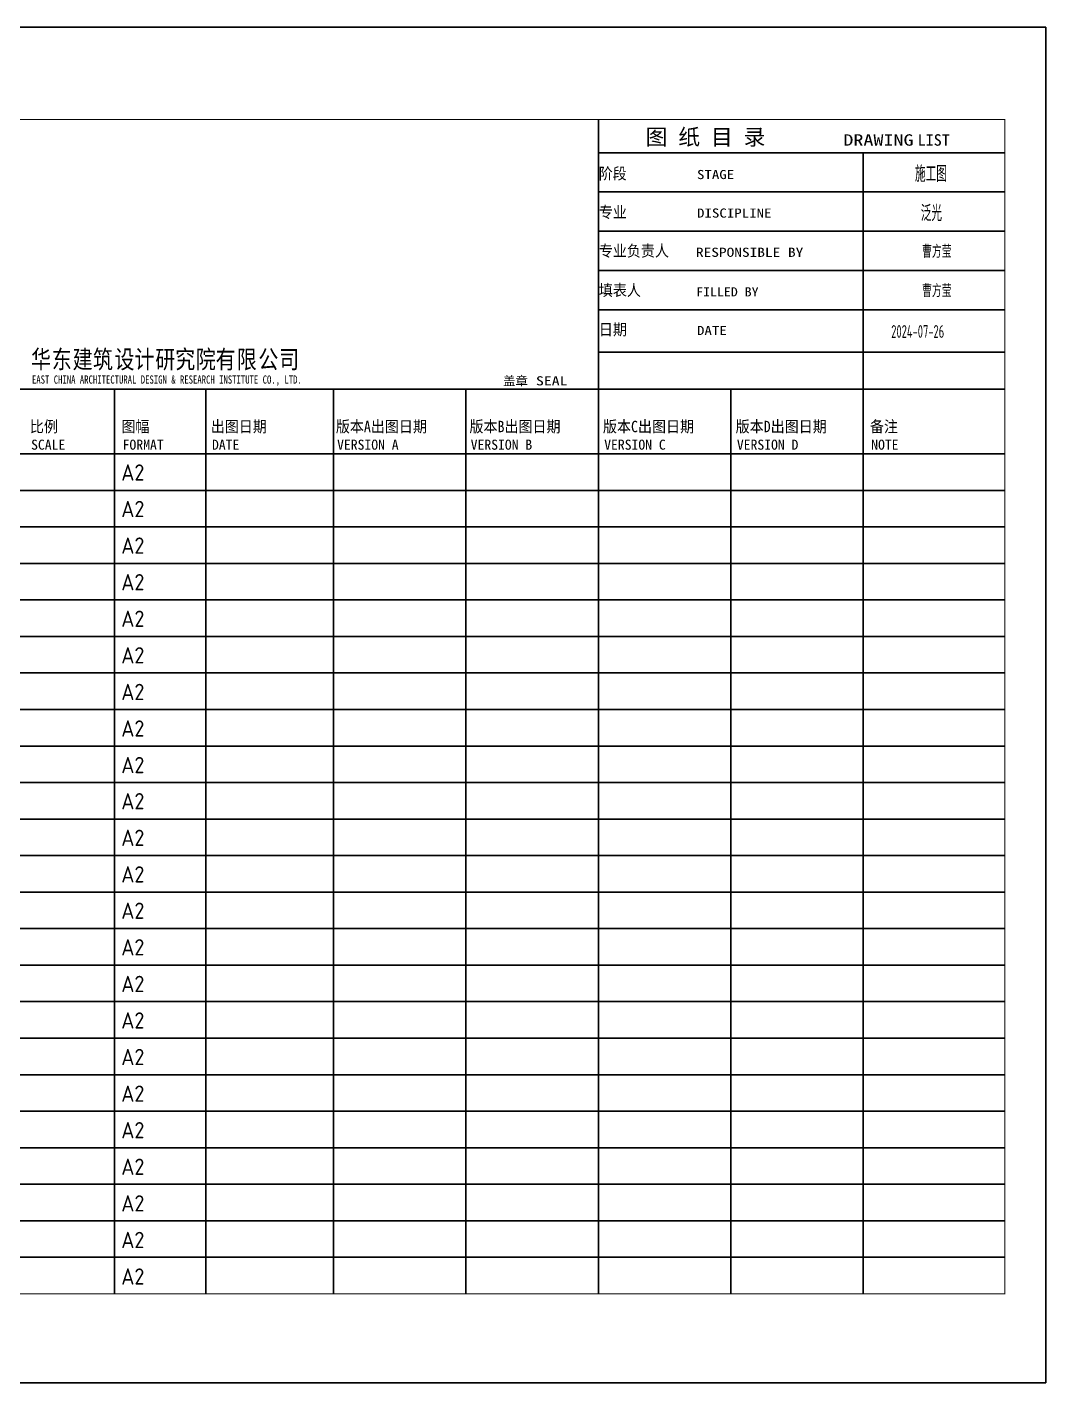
# Paper-space layout 'FL-00-00 图纸目录' of a CAD drawing. Header units: millimetres. Extents: x 71 to 491, y 93 to 390.
# Drawn here: x 268.2 to 491.3, y 92.9 to 389.9 of the extents above; entities that cross this region are included whole.
import ezdxf
from ezdxf.enums import TextEntityAlignment as Align

# ---------------------------------------------------------------- set-up
doc = ezdxf.new("R2010")
doc.units = ezdxf.units.MM
doc.header["$MEASUREMENT"] = 0
for name, color, linetype in [('00-设计说明', 4, 'CONTINUOUS'), ('0E-TK-K', 11, 'CONTINUOUS'), ('2017_11-sheet-LOGO$0$C-SHET-TTLB', 11, 'CONTINUOUS'), ('2017_11-sheet-R-1$0$C-SHET-TTLB', 11, 'CONTINUOUS'), ('C-SHET-SHBD', 4, 'CONTINUOUS'), ('C-SHET-TTLB', 11, 'CONTINUOUS'), ('通-图框-标题块', 11, 'CONTINUOUS')]:
    doc.layers.add(name, color=color, linetype=linetype)
doc.styles.add('2017_11-sheet-LOGO$0$黑体', font='')
doc.styles.add('2017_11-sheet-R-1$0$SHEET-ECADI', font='', dxfattribs={"width": 0.7})
doc.styles.add('SHEET-ECADI', font='', dxfattribs={"width": 0.7})
doc.styles.add('XD2008', font='xd-hzs.shx', dxfattribs={"width": 0.7, "bigfont": 'xd-hztxt.shx'})
doc.styles.add('仿宋', font='geniso.shx', dxfattribs={"bigfont": 'HZTXT.shx'})
doc.styles.get('2017_11-sheet-LOGO$0$黑体').set_extended_font_data('SimHei')
doc.styles.get('2017_11-sheet-R-1$0$SHEET-ECADI').set_extended_font_data('SimHei')
doc.styles.get('SHEET-ECADI').set_extended_font_data('SimHei')

psp = doc.layouts.new('FL-00-00 图纸目录')

# ---------------------------------------------------------------- linework, layer by layer
at = {"layer": '0E-TK-K'}
psp.add_line((78.31, 310.51), (482.31, 310.51), dxfattribs=at)
at = {"layer": '通-图框-标题块', "color": 8}
for p, q in [((491.31, 389.86), (71.31, 389.86)), ((491.31, 92.86), (491.31, 389.86)), ((393.31, 362.34), (482.31, 362.34)), ((451.31, 362.34), (451.31, 318.51)), ((393.31, 353.74), (482.31, 353.74)), ((393.31, 345.14), (482.31, 345.14)), ((393.31, 336.54), (482.31, 336.54)), ((393.31, 327.94), (482.31, 327.94)), ((393.31, 318.62), (482.31, 318.62)), ((451.31, 318.51), (451.31, 112.37)), ((287.31, 310.51), (287.31, 112.37)), ((307.31, 310.51), (307.31, 112.37)), ((335.31, 310.51), (335.31, 112.37)), ((364.31, 310.51), (364.31, 112.37)), ((393.31, 310.51), (393.31, 112.37)), ((422.31, 310.51), (422.31, 112.37)), ((482.31, 296.37), (78.31, 296.37)), ((482.31, 288.37), (78.31, 288.37)), ((482.31, 280.37), (78.31, 280.37)), ((482.31, 272.37), (78.31, 272.37)), ((482.31, 264.37), (78.31, 264.37)), ((482.31, 256.37), (78.31, 256.37)), ((482.31, 248.37), (78.31, 248.37)), ((482.31, 240.37), (78.31, 240.37)), ((482.31, 232.37), (78.31, 232.37)), ((482.31, 224.37), (78.31, 224.37)), ((482.31, 216.37), (78.31, 216.37)), ((482.31, 208.37), (78.31, 208.37)), ((482.31, 200.37), (78.31, 200.37)), ((482.31, 192.37), (78.31, 192.37)), ((482.31, 184.37), (78.31, 184.37)), ((482.31, 176.37), (78.31, 176.37)), ((482.31, 168.37), (78.31, 168.37)), ((482.31, 160.37), (78.31, 160.37)), ((482.31, 152.37), (78.31, 152.37)), ((482.31, 144.37), (78.31, 144.37)), ((482.31, 136.37), (78.31, 136.37)), ((482.31, 128.37), (78.31, 128.37)), ((482.31, 120.37), (78.31, 120.37)), ((71.31, 92.86), (491.31, 92.86))]:
    psp.add_line(p, q, dxfattribs=at)
at = {"layer": '通-图框-标题块'}
psp.add_line((393.31, 369.62), (393.31, 310.51), dxfattribs=at)
at = {"layer": '通-图框-标题块', "const_width": 0.2}
psp.add_lwpolyline([(78.31, 369.62), (482.31, 369.62), (482.31, 112.37), (78.31, 112.37), (78.31, 369.62)], dxfattribs=at)

# ---------------------------------------------------------------- texts
at = {"layer": '00-设计说明', "style": '仿宋'}
for p in [(288.81, 290.51), (288.81, 282.51), (288.81, 274.5), (288.81, 266.48), (288.81, 258.47), (288.81, 250.46), (288.81, 242.44), (288.81, 234.43), (288.81, 226.42), (288.81, 218.5), (288.81, 210.48), (288.81, 202.47), (288.81, 194.51), (288.81, 186.5), (288.81, 178.48), (288.81, 170.47), (288.81, 162.46), (288.81, 154.44), (288.81, 146.43), (288.81, 138.42), (288.81, 130.4), (288.81, 122.39), (288.81, 114.38)]:
    psp.add_text('A2', height=3.561, dxfattribs=at).set_placement(p)
at = {"layer": '0E-TK-K', "style": 'SHEET-ECADI', "width": 0.9}
for s, p in [('比例', (268.8, 301.11)), ('图幅', (288.84, 301.11)), ('出图日期', (308.41, 301.11)), ('版本A出图日期', (335.81, 301.11)), ('版本B出图日期', (365.07, 301.11)), ('版本C出图日期', (394.31, 301.11)), ('版本D出图日期', (423.37, 301.11)), ('备注', (452.79, 301.11))]:
    psp.add_text(s, height=2.5, dxfattribs=at).set_placement(p)
at = {"layer": '0E-TK-K', "style": 'SHEET-ECADI'}
for s, p in [('SCALE', (269.06, 297.28)), ('FORMAT', (289.11, 297.28)), ('DATE', (308.68, 297.28)), ('VERSION A ', (336.08, 297.28)), ('VERSION B ', (365.34, 297.28)), ('VERSION C ', (394.58, 297.28)), ('VERSION D ', (423.64, 297.28)), ('NOTE', (453.06, 297.28))]:
    psp.add_text(s, height=2.2, dxfattribs=at).set_placement(p)
at = {"layer": '2017_11-sheet-LOGO$0$C-SHET-TTLB', "style": '2017_11-sheet-LOGO$0$黑体', "width": 0.8}
for s, p in [('华', (269.04, 315.08, -33340)), ('东', (273.59, 315.08, -33340)), ('建', (278.17, 315.08, -33340)), ('筑', (282.6, 315.08, -33340)), ('设', (287.33, 315.08, -33340)), ('计', (291.69, 315.08, -33340)), ('研', (296.27, 315.08, -33340)), ('究', (300.64, 315.08, -33340)), ('院', (305.15, 315.08, -33340)), ('有', (309.48, 315.08, -33340)), ('限', (314.12, 315.08, -33340)), ('公', (318.84, 315.08, -33340)), ('司', (323.39, 315.08, -33340))]:
    psp.add_text(s, height=4, dxfattribs=at).set_placement(p)
at = {"layer": '2017_11-sheet-LOGO$0$C-SHET-TTLB', "style": '2017_11-sheet-LOGO$0$黑体', "width": 0.73649}
psp.add_text('EAST CHINA ARCHITECTURAL DESIGN & RESEARCH INSTITUTE CO., LTD.', height=1.8, dxfattribs=at).set_placement((269.25, 311.75, -33340), (328.35, 311.75, -33340), align=Align.FIT)
at = {"layer": '2017_11-sheet-R-1$0$C-SHET-TTLB', "style": '2017_11-sheet-R-1$0$SHEET-ECADI'}
psp.add_text('图 纸 目 录', height=3.5, dxfattribs=at).set_placement((403.65, 364.04))
for s, height, width, p in [('阶段', 2.5, 0.9, (393.37, 356.53)), ('STAGE', 2, 1.2, (414.9, 356.56)), ('专业', 2.5, 0.9, (393.41, 348.08)), ('DISCIPLINE', 2, 1.2, (414.9, 348.12)), ('专业负责人', 2.5, 0.9, (393.41, 339.6)), ('填表人', 2.5, 0.9, (393.41, 330.98)), ('日期', 2.5, 0.9, (393.41, 322.37)), ('DATE', 2, 1.2, (414.9, 322.4))]:
    psp.add_text(s, height=height, dxfattribs=dict(at, width=width)).set_placement(p)
for s, width, p, p2 in [('RESPONSIBLE BY', 1.167997, (414.67, 339.53), (438.19, 339.53)), ('FILLED BY', 1.055351, (414.73, 330.86), (428.39, 330.86))]:
    psp.add_text(s, height=2, dxfattribs=dict(at, width=width)).set_placement(p, p2, align=Align.FIT)
at = {"layer": 'C-SHET-SHBD', "style": 'XD2008', "width": 0.7}
for tag, p in [('施工图', (466.14, 357.71)), ('泛光', (466.24, 349.09))]:
    psp.add_attdef(tag, text='', height=3.5, dxfattribs=at).set_placement(p, align=Align.MIDDLE_CENTER)
for tag, p in [('曹方莹', (464.2, 339.3)), ('曹方莹', (464.2, 330.7)), ('2024-07-26', (457.44, 321.78))]:
    psp.add_attdef(tag, p, '', height=2.8, dxfattribs=at)
at = {"layer": 'C-SHET-TTLB', "style": 'SHEET-ECADI'}
for s, height, width, p, p2 in [('DRAWING ', 2.5, 1.221516, (446.96, 363.88), (464.52, 363.88)), ('LIST', 2.5, 0.978707, (463.23, 363.88), (470.27, 363.88)), ('SEAL', 2, 1.203199, (379.63, 311.37), (386.55, 311.37))]:
    psp.add_text(s, height=height, dxfattribs=dict(at, width=width)).set_placement(p, p2, align=Align.FIT)
psp.add_text('盖章 ', height=2, dxfattribs=at).set_placement((372.41, 311.37))

doc.saveas('drawing.dxf')
